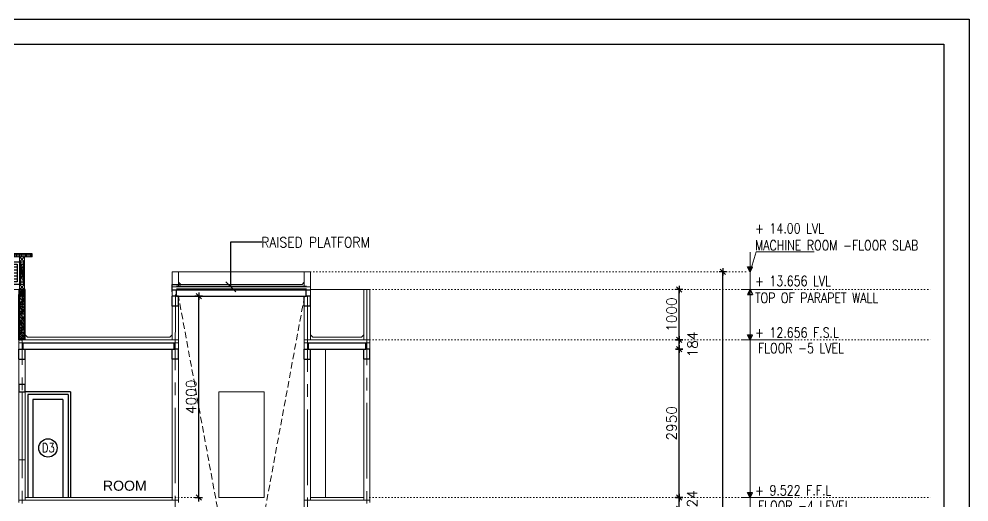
# Model space of a CAD drawing. Header units: inches. Extents: x -234845 to -176446, y -524542 to -442800.
# Drawn here: x -195320 to -176446, y -452394 to -442800 of the extents above; entities that cross this region are included whole.
import ezdxf

# ---------------------------------------------------------------- set-up
doc = ezdxf.new("R2010")
doc.units = ezdxf.units.IN
doc.header["$MEASUREMENT"] = 0
doc.header["$PDMODE"] = 34
doc.header["$PDSIZE"] = -10
for name, pattern in [('CENTER2', [1.125, 0.75, -0.125, 0.125, -0.125]), ('DASHED', [19.05, 12.7, -6.35]), ('DOT2', [0.125, 0, -0.125]), ('HIDDEN', [0.375, 0.25, -0.125])]:
    doc.linetypes.add(name, pattern=pattern)
for name, color, linetype in [('5', 2, 'Continuous'), ('ADOOR', 14, 'Continuous'), ('arrow', 23, 'Continuous'), ('COLUMN', 6, 'Continuous'), ('Dimension', 10, 'Continuous'), ('GFRG PANELS', 4, 'Continuous'), ('GLASS', 8, 'Continuous'), ('green', 64, 'Continuous'), ('MIC', 1, 'Continuous'), ('MISC', 2, 'Continuous'), ('P.B', 4, 'Continuous'), ('R.C', 6, 'Continuous'), ('rail', 11, 'Continuous'), ('THIN', 8, 'Continuous'), ('title', 255, 'Continuous'), ('win tag', 144, 'Continuous')]:
    doc.layers.add(name, color=color, linetype=linetype)
for name, color, linetype, lineweight in [('BEAM', 1, 'HIDDEN', 0), ('Grid', 254, 'Continuous', 15), ('HAT', 8, 'Continuous', 9), ('TEXT', 32, 'Continuous', 18), ('WALL', 7, 'Continuous', 30), ('win', 14, 'Continuous', 13)]:
    doc.layers.add(name, color=color, linetype=linetype, lineweight=lineweight)
doc.styles.add('RMTXT', font='romans.shx')
doc.styles.get("Standard").update_dxf_attribs({"font": 'arial.ttf'})
doc.styles.add('style1', font='romans.shx', dxfattribs={"width": 0.8})
doc.dimstyles.new('ELEV-DIM', dxfattribs={"dimtxt": 150, "dimasz": 1, "dimexe": 100, "dimexo": 150, "dimgap": 50, "dimtad": 1, "dimdec": 0, "dimzin": 0, "dimdsep": 46, "dimtxsty": 'RMTXT', "dimblk": 'ARH4', "dimcen": 0.09375, "dimdle": 100, "dimse1": 1, "dimse2": 1, "dimclrd": 256, "dimclre": 256, "dimclrt": 151, "dimadec": 0, "dimazin": 0, "dimtfac": 50, "dimtdec": 0, "dimtofl": 0, "dimtmove": 2, "dimatfit": 3, "dimldrblk": 'OBLIQUE', "dimfxl": 1, "dimtolj": 1, "dimtzin": 0, "dimlwd": -1, "dimlwe": -1, "dimarcsym": 0})

# ---------------------------------------------------------------- blocks, each defined once
blk = doc.blocks.new('A$C79E86C34')
at = {"layer": 'win'}
for p, q in [((0, 0), (0, 1350)), ((62, 0), (62, 1350)), ((62, 0), (62, 1350)), ((124, 0), (124, 1350))]:
    blk.add_line(p, q, dxfattribs=at)
blk = doc.blocks.new('REIRU5892')
at = {"layer": 'green'}
blk.add_hatch(color=256, dxfattribs=at).paths.add_polyline_path([(168606, 17073), (168556, 17073), (168606, 16973)])
for p, q in [((168606, 16973), (168556, 17073)), ((168556, 17073), (168656, 17073)), ((168606, 16973), (168656, 17073)), ((168606, 17073), (168606, 16973))]:
    blk.add_line(p, q, dxfattribs=at)
blk = doc.blocks.new('ARH4')
for p, q in [((0, -75), (0, 75)), ((-53.033, -53.033), (53.033, 53.033)), ((75, 0), (-75, 0))]:
    blk.add_line(p, q)
blk = doc.blocks.new('*D955')
at = {"layer": 'DEFPOINTS', "color": 0, "transparency": 16777216}
for p in [(-188533, -449356), (-182204, -449356), (-188649, -452306)]:
    blk.add_point(p, dxfattribs=at)
at = {"layer": 'Dimension', "transparency": 16777216}
blk.add_line((-182204, -452305), (-182204, -449357), dxfattribs=at)
for p, rotation in [((-182204, -449356), 90), ((-182204, -452306), 270)]:
    blk.add_blockref('ARH4', p, dxfattribs=dict(at, rotation=rotation))
at = {"layer": 'Dimension', "color": 151, "lineweight": 0, "transparency": 16777216, "insert": (-182354, -450831), "char_height": 200, "attachment_point": 5, "rotation": 90, "style": 'RMTXT'}
blk.add_mtext('\\A1;2950', dxfattribs=at)
blk = doc.blocks.new('_Oblique')
at = {"color": 0, "linetype": 'ByBlock', "lineweight": -2}
blk.add_line((-0.5, -0.5), (0.5, 0.5), dxfattribs=at)
blk = doc.blocks.new('*D958')
at = {"layer": 'DEFPOINTS', "color": 0, "transparency": 16777216}
for p in [(-188649, -452306), (-182204, -452306), (-188672, -452530)]:
    blk.add_point(p, dxfattribs=at)
at = {"layer": 'Dimension', "transparency": 16777216}
blk.add_line((-182204, -452529), (-182204, -452307), dxfattribs=at)
for p, rotation in [((-182204, -452306), 90), ((-182204, -452530), 270)]:
    blk.add_blockref('ARH4', p, dxfattribs=dict(at, rotation=rotation))
at = {"layer": 'Dimension', "color": 151, "lineweight": 0, "transparency": 16777216, "insert": (-181947, -452418), "char_height": 200, "attachment_point": 5, "rotation": 90, "style": 'RMTXT'}
blk.add_mtext('\\A1;224', dxfattribs=at)
blk = doc.blocks.new('*D959')
at = {"layer": 'DEFPOINTS', "color": 0, "transparency": 16777216}
for p in [(-188608, -449172), (-182204, -449172), (-188632, -449356)]:
    blk.add_point(p, dxfattribs=at)
at = {"layer": 'Dimension', "transparency": 16777216}
blk.add_line((-182204, -449355), (-182204, -449173), dxfattribs=at)
for p, rotation in [((-182204, -449172), 90), ((-182204, -449356), 270)]:
    blk.add_blockref('ARH4', p, dxfattribs=dict(at, rotation=rotation))
at = {"layer": 'Dimension', "color": 151, "lineweight": 0, "transparency": 16777216, "insert": (-181937, -449264), "char_height": 200, "attachment_point": 5, "rotation": 90, "style": 'RMTXT'}
blk.add_mtext('\\A1;184', dxfattribs=at)
blk = doc.blocks.new('*D960')
at = {"layer": 'DEFPOINTS', "color": 0, "transparency": 16777216}
for p in [(-182860, -448172), (-182204, -448172), (-182097, -449172)]:
    blk.add_point(p, dxfattribs=at)
at = {"layer": 'Dimension', "transparency": 16777216}
blk.add_line((-182204, -449171), (-182204, -448173), dxfattribs=at)
for p, rotation in [((-182204, -448172), 90), ((-182204, -449172), 270)]:
    blk.add_blockref('ARH4', p, dxfattribs=dict(at, rotation=rotation))
at = {"layer": 'Dimension', "color": 151, "lineweight": 0, "transparency": 16777216, "insert": (-182354, -448672), "char_height": 200, "attachment_point": 5, "rotation": 90, "style": 'RMTXT'}
blk.add_mtext('\\A1;1000', dxfattribs=at)
blk = doc.blocks.new('*D961')
at = {"layer": 'DEFPOINTS', "color": 0, "transparency": 16777216}
for p in [(-181601, -447822), (-181336, -447822), (-181601, -461828)]:
    blk.add_point(p, dxfattribs=at)
at = {"layer": 'Dimension', "transparency": 16777216}
blk.add_line((-181336, -461827), (-181336, -447823), dxfattribs=at)
for p, rotation in [((-181336, -447822), 90), ((-181336, -461828), 270)]:
    blk.add_blockref('ARH4', p, dxfattribs=dict(at, rotation=rotation))
at = {"layer": 'Dimension', "color": 151, "lineweight": 0, "transparency": 16777216, "insert": (-181486, -454825), "char_height": 200, "attachment_point": 5, "rotation": 90, "style": 'RMTXT'}
blk.add_mtext('\\A1;14006', dxfattribs=at)
blk = doc.blocks.new('*D972')
at = {"layer": 'DEFPOINTS', "color": 0, "transparency": 16777216}
for p in [(-191749, -448306), (-191652, -448306), (-192447, -452306)]:
    blk.add_point(p, dxfattribs=at)
at = {"layer": 'Dimension', "transparency": 16777216}
blk.add_line((-191749, -452305), (-191749, -448307), dxfattribs=at)
for p, rotation in [((-191749, -448306), 90), ((-191749, -452306), 270)]:
    blk.add_blockref('ARH4', p, dxfattribs=dict(at, rotation=rotation))
at = {"layer": 'Dimension', "color": 151, "lineweight": 0, "transparency": 16777216, "insert": (-191899, -450306), "char_height": 200, "attachment_point": 5, "rotation": 90, "style": 'RMTXT'}
blk.add_mtext('\\A1;4000', dxfattribs=at)
blk = doc.blocks.new('A$C3148480E')
at = {"layer": 'win', "lineweight": 0}
blk.add_lwpolyline([(-33, 71), (-33, 92), (-29, 92), (-28, 91), (-27, 91), (-27, 91), (-26, 90), (-26, 90), (-26, 89), (-27, 89), (-27, 90), (-27, 90), (-28, 90), (-29, 90), (-29, 90), (-30, 90), (-30, 90), (-30, 89), (-31, 88), (-31, 87), (-31, 87), (-30, 87), (-30, 86), (-30, 86), (-29, 85), (-28, 85), (-28, 86), (-27, 86), (-27, 86), (-27, 87), (-26, 87), (-26, 86), (-26, 85), (-26, 84), (-27, 84), (-27, 84), (-28, 84), (-29, 84), (-30, 84), (-30, 84), (-31, 84), (-31, 84), (-31, 71), (0, 18), (0, 0), (-4, 0), (-5, 0), (-5, 1), (-6, 1), (-6, 2), (-7, 2), (-7, 2), (-6, 3), (-5, 2), (-5, 2), (-5, 2), (-4, 2), (-3, 2), (-2, 2), (-2, 3), (-2, 3), (-2, 4), (-2, 5), (-2, 5), (-2, 5), (-2, 6), (-3, 6), (-4, 7), (-5, 7), (-5, 6), (-5, 6), (-6, 5), (-7, 5), (-7, 6), (-7, 7), (-6, 7), (-6, 8), (-5, 8), (-5, 8), (-5, 8), (-4, 8), (-3, 8), (-3, 8), (-2, 8), (-2, 8), (-2, 8), (-2, 17)], close=True, dxfattribs=at)
for points in [[(-30, 90, -0.401659), (-28, 89, -0.280664), (-28, 87, 0.259141), (-27, 89, 0.258805), (-29, 90, 0.43162), (-31, 89)], [(-30, 89, 0.34542), (-31, 87, 0.312529), (-30, 86, 0.295149), (-28, 87, 0.213682), (-27, 88)], [(-31, 88, 0.275939), (-30, 86, 0.246364), (-29, 86)], [(-29, 87, 0.266796), (-28, 88, 0.302487), (-29, 90, 0.440952), (-30, 89)], [(-30, 89, 0.417391), (-30, 87, 0.392007), (-29, 87)], [(-30, 88, 0.382993), (-30, 87, 0.370972), (-28, 87)], [(-3, 3, 0.34542), (-2, 5, 0.312529), (-4, 7, 0.295149), (-6, 6, 0.213682), (-6, 5)], [(-3, 2, -0.401659), (-6, 3, -0.280664), (-6, 5, 0.259141), (-6, 4, 0.258805), (-5, 2, 0.43162), (-2, 4)], [(-2, 5, 0.275939), (-3, 6, 0.246364), (-5, 7)], [(-3, 5, 0.382993), (-4, 6, 0.370972), (-5, 6)], [(-4, 4, 0.417391), (-3, 6, 0.392007), (-5, 6)], [(-5, 5, 0.266796), (-5, 4, 0.302487), (-5, 3, 0.440952), (-3, 4), (-5, 4)]]:
    blk.add_lwpolyline(points, format="xyb", dxfattribs=at)
for points in [[(-30, 87), (-28, 87)], [(-29, 87), (-29, 89)], [(-29, 88), (-29, 88)], [(-29, 88), (-29, 88)], [(-29, 88), (-29, 88)], [(-29, 87), (-29, 87)], [(-4, 5), (-4, 3)], [(-4, 5), (-4, 5)], [(-4, 4), (-4, 4)], [(-4, 4), (-4, 4)], [(-4, 4), (-4, 4)]]:
    blk.add_lwpolyline(points, dxfattribs=at)
for centre in [(-29, 88), (-29, 88), (-29, 88), (-4, 4), (-4, 4), (-4, 4)]:
    blk.add_circle(centre, 2.66, dxfattribs=at)
for centre, radius, start, end in [((-29, 88), 1.9, 6.6964, 89.8242), ((-29, 88), 2.66, 287.6276, 323.9371), ((-4, 4), 2.66, 107.6276, 143.9371), ((-4, 4), 1.9, 186.6964, 269.8242)]:
    blk.add_arc(centre, radius, start, end, dxfattribs=at)
blk = doc.blocks.new('A$C304935BA')
at = {"layer": 'P.B'}
for points in [[(69, 455), (69, 475), (50, 475), (50, 455)], [(69, 45), (69, 25), (50, 25), (50, 45)]]:
    blk.add_lwpolyline(points, close=True, dxfattribs=at)
at = {"layer": 'rail', "const_width": 5}
blk.add_lwpolyline([(59, 45), (59, 455)], dxfattribs=at)
at = {"layer": 'win', "lineweight": 0}
blk.add_line((50, 425), (50, 75), dxfattribs=at)
for points in [[(0, 475), (50, 475), (50, 425), (0, 425)], [(2, 473), (48, 473), (48, 427), (2, 427)], [(0, 75), (50, 75), (50, 25), (0, 25)], [(2, 73), (48, 73), (48, 27), (2, 27)]]:
    blk.add_lwpolyline(points, close=True, dxfattribs=at)
at = {"layer": 'win', "lineweight": 13}
for points in [[(27, 425), (27, 422), (3, 422), (3, 405), (0, 405), (0, 425)], [(27, 75), (27, 78), (3, 78), (3, 95), (0, 95), (0, 75)]]:
    blk.add_lwpolyline(points, close=True, dxfattribs=at)
at = {"layer": 'win', "lineweight": 0}
for points in [[(0, 425), (3, 425)], [(0, 25), (0, 405)], [(0, 25), (3, 25)], [(36, 43), (36, 43)]]:
    blk.add_lwpolyline(points, dxfattribs=at)
at = {"layer": '5', "xscale": -1}
for p in [(1, 330), (1, 272), (1, 220), (1, 162), (1, 95)]:
    blk.add_blockref('A$C3148480E', p, dxfattribs=at)
blk = doc.blocks.new('A$C3B9F3476')
at = {"layer": 'GLASS'}
h = blk.add_hatch(dxfattribs=at)
h.set_pattern_fill('AR-CONC', color=256, scale=10, style=0)
h.set_pattern_definition([(50, (-6630330.38, -3958.41), (71.72601826, -6.2752135), [7.5, -82.5]), (355, (-6630330.38, -3958.41), (-13.8751334, 75.2192134), [6, -66]), (100.4514, (-6630324.404, -3958.93), (57.8509382, 68.9439542), [6.374019, -70.1142112]), (46.1842, (-6630330.38, -3938.41), (106.7241049, -16.5519014), [11.25, -123.75]), (96.6356, (-6630321.49, -3939.79), (93.4662706, 97.4117871), [9.5610288, -105.1713]), (351.1842, (-6630330.38, -3938.41), (93.4661945, 97.4118601), [9, -99]), (21, (-6630320.38, -3943.41), (59.6907052, -40.26188907), [7.5, -82.5]), (326, (-6630320.38, -3943.41), (24.3315332, 72.5150045), [6, -66]), (71.4514, (-6630315.41, -3946.765), (84.02226286, 32.2530497), [6.374019, -70.1142112]), (37.5, (-6630330.381, -3958.41), (1.21598553, 33.28938538), [0, -65.2, 0, -67, 0, -66.25]), (7.5, (-6630330.38, -3958.41), (26.30695374, 39.44117119), [0, -38.2, 0, -63.7, 0, -25.25]), (327.5, (-6630352.681, -3958.41), (53.38224362, -2.25548717), [0, -25, 0, -78, 0, -103.5]), (317.5, (-6630362.68, -3958.41), (58.31861693, 10.01049823), [0, -32.5, 0, -51.8, 0, -73.5])])
h.paths.add_polyline_path([(-124, 900), (0, 900), (0, 1000), (-124, 1000)])
h = blk.add_hatch(dxfattribs=at)
h.set_pattern_fill('AR-CONC', color=256, scale=10, style=0)
h.set_pattern_definition([(50, (-6627286.38, -3958.41), (71.72601826, -6.2752135), [7.5, -82.5]), (355, (-6627286.38, -3958.41), (-13.8751334, 75.2192134), [6, -66]), (100.4514, (-6627280.404, -3958.93), (57.8509382, 68.9439542), [6.374019, -70.1142112]), (46.1842, (-6627286.38, -3938.41), (106.7241049, -16.5519014), [11.25, -123.75]), (96.6356, (-6627277.49, -3939.79), (93.4662706, 97.4117871), [9.5610288, -105.1713]), (351.1842, (-6627286.38, -3938.41), (93.4661945, 97.4118601), [9, -99]), (21, (-6627276.38, -3943.41), (59.6907052, -40.26188907), [7.5, -82.5]), (326, (-6627276.38, -3943.41), (24.3315332, 72.5150045), [6, -66]), (71.4514, (-6627271.41, -3946.765), (84.02226286, 32.2530497), [6.374019, -70.1142112]), (37.5, (-6627286.381, -3958.41), (1.21598553, 33.28938538), [0, -65.2, 0, -67, 0, -66.25]), (7.5, (-6627286.38, -3958.41), (26.30695374, 39.44117119), [0, -38.2, 0, -63.7, 0, -25.25]), (327.5, (-6627308.681, -3958.41), (53.38224362, -2.25548717), [0, -25, 0, -78, 0, -103.5]), (317.5, (-6627318.68, -3958.41), (58.31861693, 10.01049823), [0, -32.5, 0, -51.8, 0, -73.5])])
h.paths.add_polyline_path([(2920, 900), (3044, 900), (3044, 1000), (2920, 1000)])
h = blk.add_hatch(dxfattribs=at)
h.set_pattern_fill('AR-CONC', color=256, scale=10, style=0)
h.set_pattern_definition([(50, (-6622811.085, -3958.41), (71.72601826, -6.2752135), [7.5, -82.5]), (355, (-6622811.085, -3958.41), (-13.8751334, 75.2192134), [6, -66]), (100.4514, (-6622805.11, -3958.93), (57.8509382, 68.9439542), [6.374019, -70.1142112]), (46.1842, (-6622811.085, -3938.41), (106.7241049, -16.5519014), [11.25, -123.75]), (96.6356, (-6622802.19, -3939.79), (93.4662706, 97.4117871), [9.5610288, -105.1713]), (351.1842, (-6622811.08, -3938.41), (93.4661945, 97.4118601), [9, -99]), (21, (-6622801.085, -3943.41), (59.6907052, -40.26188907), [7.5, -82.5]), (326, (-6622801.085, -3943.41), (24.3315332, 72.5150045), [6, -66]), (71.4514, (-6622796.11, -3946.765), (84.02226286, 32.2530497), [6.374019, -70.1142112]), (37.5, (-6622811.085, -3958.41), (1.21598553, 33.28938538), [0, -65.2, 0, -67, 0, -66.25]), (7.5, (-6622811.085, -3958.41), (26.30695374, 39.44117119), [0, -38.2, 0, -63.7, 0, -25.25]), (327.5, (-6622833.385, -3958.41), (53.38224362, -2.25548717), [0, -25, 0, -78, 0, -103.5]), (317.5, (-6622843.385, -3958.41), (58.31861693, 10.01049823), [0, -32.5, 0, -51.8, 0, -73.5])])
h.paths.add_polyline_path([(-15, 900), (-109, 900), (-109, 0), (-15, 0)])
h = blk.add_hatch(dxfattribs=at)
h.set_pattern_fill('AR-CONC', color=256, scale=10, style=0)
h.set_pattern_definition([(50, (-6619767.085, -3958.41), (71.72601826, -6.2752135), [7.5, -82.5]), (355, (-6619767.085, -3958.41), (-13.8751334, 75.2192134), [6, -66]), (100.4514, (-6619761.11, -3958.93), (57.8509382, 68.9439542), [6.374019, -70.1142112]), (46.1842, (-6619767.085, -3938.41), (106.7241049, -16.5519014), [11.25, -123.75]), (96.6356, (-6619758.19, -3939.79), (93.4662706, 97.4117871), [9.5610288, -105.1713]), (351.1842, (-6619767.08, -3938.41), (93.4661945, 97.4118601), [9, -99]), (21, (-6619757.085, -3943.41), (59.6907052, -40.26188907), [7.5, -82.5]), (326, (-6619757.085, -3943.41), (24.3315332, 72.5150045), [6, -66]), (71.4514, (-6619752.11, -3946.765), (84.02226286, 32.2530497), [6.374019, -70.1142112]), (37.5, (-6619767.085, -3958.41), (1.21598553, 33.28938538), [0, -65.2, 0, -67, 0, -66.25]), (7.5, (-6619767.085, -3958.41), (26.30695374, 39.44117119), [0, -38.2, 0, -63.7, 0, -25.25]), (327.5, (-6619789.385, -3958.41), (53.38224362, -2.25548717), [0, -25, 0, -78, 0, -103.5]), (317.5, (-6619799.385, -3958.41), (58.31861693, 10.01049823), [0, -32.5, 0, -51.8, 0, -73.5])])
h.paths.add_polyline_path([(3029, 900), (2935, 900), (2935, 0), (3029, 0)])
at = {"layer": 'HAT', "linetype": 'ByBlock'}
h = blk.add_hatch(dxfattribs=at)
h.set_pattern_fill('ANSI31', color=8, scale=200, angle=225, style=0)
h.set_pattern_definition([(270, (-22019.06, 4155.305), (25, -7e-15), [])])
h.paths.add_polyline_path([(3182, 1699), (-262, 1700), (-262, 1650), (3182, 1650)])
at = {"layer": 'ADOOR', "linetype": 'ByBlock'}
for p, q in [((-12, 1550), (2932, 1550)), ((2932, 1550), (2932, 1100)), ((38, 1500), (944, 1500)), ((38, 1500), (38, 1150)), ((944, 1150), (944, 1500)), ((994, 1500), (1926, 1500)), ((994, 1150), (994, 1500)), ((1926, 1500), (1926, 1150)), ((1976, 1500), (2882, 1500)), ((1976, 1500), (1976, 1150)), ((2882, 1500), (2882, 1150)), ((944, 1150), (38, 1150)), ((1926, 1150), (994, 1150)), ((2882, 1150), (1976, 1150)), ((2932, 1100), (-12, 1100))]:
    blk.add_line(p, q, dxfattribs=at)
at = {"layer": 'BEAM', "color": 251, "linetype": 'ByBlock'}
for p, q in [((-112, 1550), (-112, 1100)), ((-12, 1550), (-12, 1100)), ((3032, 1550), (3032, 1100))]:
    blk.add_line(p, q, dxfattribs=at)
at = {"layer": 'BEAM', "color": 252, "linetype": 'ByBlock'}
for p, q in [((-12, 1650), (2578, 1650)), ((0, 1000), (2920, 1000))]:
    blk.add_line(p, q, dxfattribs=at)
at = {"layer": 'BEAM', "linetype": 'ByBlock'}
for points in [[(-112, 1650), (-12, 1650), (-12, 1550), (-112, 1550)], [(1410, 1650), (1510, 1650), (1510, 1550), (1410, 1550)], [(2932, 1650), (3032, 1650), (3032, 1550), (2932, 1550)], [(-112, 1100), (-12, 1100), (-12, 1000), (-112, 1000)], [(2932, 1100), (3032, 1100), (3032, 1000), (2932, 1000)]]:
    blk.add_lwpolyline(points, close=True, dxfattribs=at)
at = {"layer": 'GFRG PANELS'}
for p, q in [((-124, 0), (-124, 900)), ((0, 0), (0, 900)), ((2920, 0), (2920, 900)), ((3044, 0), (3044, 900))]:
    blk.add_line(p, q, dxfattribs=at)
at = {"layer": 'HAT', "color": 253, "linetype": 'ByBlock'}
blk.add_line((-262, 1700), (3182, 1699), dxfattribs=at)
blk.add_lwpolyline([(3182, 1699), (3182, 1650), (-262, 1650), (-262, 1700)], dxfattribs=at)
at = {"layer": 'MIC', "color": 11, "linetype": 'ByBlock'}
for p, q in [((3182, 1709), (-262, 1709)), ((-262, 1709), (-262, 1699)), ((3182, 1699), (3182, 1709))]:
    blk.add_line(p, q, dxfattribs=at)
at = {"layer": 'R.C'}
for points in [[(-124, 900), (0, 900), (0, 1000), (-124, 1000)], [(2920, 900), (3044, 900), (3044, 1000), (2920, 1000)]]:
    blk.add_lwpolyline(points, close=True, dxfattribs=at)
at = {"layer": 'THIN', "linetype": 'ByBlock'}
for p, q in [((-112, 1650), (-12, 1550)), ((-112, 1550), (-12, 1650)), ((1410, 1650), (1510, 1550)), ((1410, 1550), (1510, 1650)), ((2932, 1650), (3032, 1550)), ((2932, 1550), (3032, 1650)), ((-112, 1100), (-12, 1000)), ((-112, 1000), (-12, 1100)), ((2932, 1100), (3032, 1000)), ((2932, 1000), (3032, 1100))]:
    blk.add_line(p, q, dxfattribs=at)
at = {"layer": 'WALL', "color": 252, "linetype": 'ByBlock'}
for p, q in [((944, 1442), (38, 1442)), ((944, 1383), (38, 1383)), ((944, 1325), (38, 1325)), ((1926, 1442), (994, 1442)), ((1926, 1383), (994, 1383)), ((1926, 1325), (994, 1325)), ((2882, 1442), (1976, 1442)), ((2882, 1383), (1976, 1383)), ((2882, 1325), (1976, 1325)), ((944, 1267), (38, 1267)), ((944, 1208), (38, 1208)), ((1926, 1267), (994, 1267)), ((1926, 1208), (994, 1208)), ((2882, 1267), (1976, 1267)), ((2882, 1208), (1976, 1208))]:
    blk.add_line(p, q, dxfattribs=at)
at = {"layer": 'WALL'}
for p, q in [((3044, 0), (3044, 1000)), ((3044, 900), (2920, 900))]:
    blk.add_line(p, q, dxfattribs=at)
at = {"layer": 'WALL', "color": 8}
for p, q in [((-109, 0), (-109, 900)), ((-15, 0), (-15, 900)), ((2935, 0), (2935, 900)), ((3029, 0), (3029, 900))]:
    blk.add_line(p, q, dxfattribs=at)
at = {"layer": 'WALL', "linetype": 'ByBlock'}
blk.add_blockref('A$C304935BA', (-87, 1075), dxfattribs=at)
at = {"layer": 'WALL', "linetype": 'ByBlock', "xscale": -1}
blk.add_blockref('A$C304935BA', (3007, 1075), dxfattribs=at)

msp = doc.modelspace()

# ---------------------------------------------------------------- linework, layer by layer
msp.add_line((-192276.1, -448072.3), (-192107.1, -448072.3))
at = {"elevation": 0}
msp.add_lwpolyline([(-192276.1, -448222.3), (-192276.1, -448072.3)], dxfattribs=at)
at = {"layer": 'ADOOR', "color": 8, "linetype": 'DASHED', "lineweight": 0, "ltscale": 10}
for p, q in [((-189652.1, -461878.3), (-192152.1, -448306.3)), ((-189648, -448306.3), (-192152.1, -461878.3))]:
    msp.add_line(p, q, dxfattribs=at)
at = {"layer": 'COLUMN', "color": 8, "lineweight": 0}
for p, q in [((-192152.1, -447822.3), (-189652.1, -447822.3)), ((-188471.1, -448172.3), (-189528.1, -448172.3))]:
    msp.add_line(p, q, dxfattribs=at)
at = {"layer": 'GLASS', "color": 11, "lineweight": 0}
for p, q in [((-192107.1, -448072.3), (-192152.1, -448025.2)), ((-189697, -448072.3), (-189652.1, -448025.2)), ((-189697, -448072.3), (-192107.1, -448072.3)), ((-195151.1, -449122.3), (-195196.1, -449075.2)), ((-195151.1, -449122.3), (-192321, -449122.3)), ((-192321, -449122.3), (-192276.1, -449075.2)), ((-189483.1, -449122.3), (-189528.1, -449075.2)), ((-189483.1, -449122.3), (-188516, -449122.3)), ((-188516, -449122.3), (-188471.1, -449075.2)), ((-195196.1, -452306.3), (-192276.1, -452306.3)), ((-188471.1, -452306.3), (-189528.1, -452306.3))]:
    msp.add_line(p, q, dxfattribs=at)
at = {"layer": 'Grid', "linetype": 'CENTER2', "lineweight": 5, "ltscale": 2000}
for p, q in [((-195258.1, -448171.9), (-195258.1, -463578.9)), ((-188409.1, -448176.3), (-188409.1, -463578.9)), ((-192214.1, -448272.3), (-192216.8, -463754.2)), ((-189590.1, -448306.3), (-189590.1, -463754.2))]:
    msp.add_line(p, q, dxfattribs=at)
at = {"layer": 'MISC', "lineweight": 0}
for p, q in [((-192276.1, -448122.3), (-189528.1, -448122.3)), ((-192276.1, -448306.3), (-192276.1, -448122.3)), ((-189528.1, -448122.3), (-189528.1, -448306.3)), ((-195236.1, -449232.3), (-195320.1, -449232.3)), ((-195320.1, -449356.3), (-195320.1, -449232.3)), ((-192236.1, -449232.3), (-192152.1, -449232.3)), ((-192152.1, -449356.3), (-192152.1, -449232.3)), ((-189568.1, -449232.3), (-189652.1, -449232.3)), ((-189652.1, -449356.3), (-189652.1, -449232.3)), ((-188431.1, -449232.3), (-188347.1, -449232.3)), ((-188347.1, -449356.3), (-188347.1, -449232.3))]:
    msp.add_line(p, q, dxfattribs=at)
at = {"layer": 'MISC', "color": 8, "ltscale": 1200}
for p, q in [((-194296.1, -450206.3), (-195196.1, -450206.3)), ((-195146.1, -450256.3), (-195146.1, -452306.3)), ((-194346.1, -450256.3), (-195146.1, -450256.3)), ((-194346.1, -450256.3), (-194346.1, -452306.3)), ((-194296.1, -450206.3), (-194296.1, -452306.3)), ((-195046.1, -450356.3), (-195046.1, -452306.3)), ((-194446.1, -450356.3), (-195046.1, -450356.3)), ((-194446.1, -450356.3), (-194446.1, -452306.3))]:
    msp.add_line(p, q, dxfattribs=at)
at = {"layer": 'MISC', "lineweight": 0, "elevation": 0}
for points in [[(-195320.1, -449232.3), (-195320.1, -449172.3), (-192152.1, -449172.3), (-192152.1, -449232.3)], [(-189652.1, -449232.3), (-189652.1, -449172.3), (-188347.1, -449172.3), (-188347.1, -449232.3)], [(-195320.1, -452406.3), (-195320.1, -452356.3), (-192152.1, -452356.3), (-192152.1, -452406.3)], [(-189652.1, -452406.3), (-189652.1, -452356.3), (-188347.1, -452356.3), (-188347.1, -452406.3)]]:
    msp.add_lwpolyline(points, dxfattribs=at)
at = {"layer": 'R.C'}
for p, q in [((-192276.1, -448182.3), (-192236.1, -448182.3)), ((-192276.1, -448182.3), (-189528.1, -448182.3)), ((-192192.1, -448106.3), (-189607.1, -448106.3)), ((-192192.1, -448156.3), (-189607.1, -448156.3)), ((-192192.1, -448306.3), (-192192.1, -448182.3)), ((-189612.1, -448306.3), (-189612.1, -448182.3)), ((-192276.1, -448506.3), (-192276.1, -448306.3)), ((-192152.1, -448306.3), (-192276.1, -448306.3)), ((-192192.1, -448306.3), (-189607.1, -448306.3)), ((-192152.1, -448506.3), (-192152.1, -448306.3)), ((-189652.1, -448506.3), (-189652.1, -448306.3)), ((-189528.1, -448306.3), (-189612.1, -448306.3)), ((-189528.1, -448506.3), (-189528.1, -448306.3)), ((-192152.1, -448506.3), (-192276.1, -448506.3)), ((-189528.1, -448506.3), (-189652.1, -448506.3)), ((-195320.1, -449556.3), (-195320.1, -449356.3)), ((-195320.1, -449356.3), (-195236.1, -449356.3)), ((-195236.1, -449356.3), (-195236.1, -449232.3)), ((-195231.1, -449232.3), (-192231.1, -449232.3)), ((-195231.1, -449356.3), (-192231.1, -449356.3)), ((-195196.1, -449556.3), (-195196.1, -449356.3)), ((-192276.1, -449556.3), (-192276.1, -449356.3)), ((-192236.1, -449356.3), (-192236.1, -449232.3)), ((-192152.1, -449356.3), (-192236.1, -449356.3)), ((-192152.1, -449556.3), (-192152.1, -449356.3)), ((-189652.1, -449556.3), (-189652.1, -449356.3)), ((-189652.1, -449356.3), (-189568.1, -449356.3)), ((-189568.1, -449232.3), (-188431, -449232.3)), ((-189568.1, -449356.3), (-189568.1, -449232.3)), ((-189568.1, -449356.3), (-188431, -449356.3)), ((-189528.1, -449556.3), (-189528.1, -449356.3)), ((-188471.1, -449556.3), (-188471.1, -449356.3)), ((-188431.1, -449356.3), (-188431.1, -449232.3)), ((-188347.1, -449356.3), (-188431.1, -449356.3)), ((-188347.1, -449556.3), (-188347.1, -449356.3)), ((-195320.1, -449556.3), (-195196.1, -449556.3)), ((-192152.1, -449556.3), (-192276.1, -449556.3)), ((-189652.1, -449556.3), (-189528.1, -449556.3)), ((-188347.1, -449556.3), (-188471.1, -449556.3)), ((-195320.1, -450056.3), (-195196.1, -450056.3)), ((-195320.1, -450056.3), (-195320.1, -450206.3)), ((-195196.1, -450206.3), (-195196.1, -450056.3)), ((-195320.1, -450206.3), (-195196.1, -450206.3))]:
    msp.add_line(p, q, dxfattribs=at)
at = {"layer": 'TEXT'}
for p, q in [((-180795.6, -447822.3), (-180677.6, -447425.3)), ((-180795.6, -462517), (-180795.6, -447433.5)), ((-180677.6, -447425.3), (-179521.5, -447425.3)), ((-180955.6, -448172.3), (-179949.4, -448172.3)), ((-180955.6, -449172.3), (-179949.4, -449172.3)), ((-180955.6, -452306.3), (-179949.4, -452306.3))]:
    msp.add_line(p, q, dxfattribs=at)
at = {"layer": 'TEXT', "linetype": 'DOT2', "ltscale": 500}
for p, q in [((-189590.1, -447822.3), (-180795.6, -447822.3)), ((-188347.4, -448172.3), (-177182.3, -448172.3)), ((-188347.4, -449172.3), (-177182.3, -449172.3)), ((-192276.1, -452306.3), (-191652.5, -452306.3)), ((-188347.4, -452306.3), (-177182.3, -452306.3))]:
    msp.add_line(p, q, dxfattribs=at)
at = {"layer": 'title', "color": 6}
msp.add_lwpolyline([(-234845.1, -442799.7), (-176446.1, -442799.7), (-176446.1, -523495.7), (-234845.1, -523495.7)], close=True, dxfattribs=at)
at = {"layer": 'title', "color": 4}
msp.add_lwpolyline([(-234345.1, -443299.7), (-176946.1, -443299.7), (-176946.1, -522995.7), (-234345.1, -522995.7)], close=True, dxfattribs=at)
at = {"layer": 'WALL', "color": 4, "lineweight": 0}
for p, q in [((-192276.1, -448122.3), (-192276.1, -447822.3)), ((-192276.1, -447822.3), (-192152.1, -447822.3)), ((-192152.1, -448122.3), (-192152.1, -447822.3)), ((-189652.1, -448122.3), (-189652.1, -447822.3)), ((-189528.1, -447822.3), (-189652.1, -447822.3)), ((-189528.1, -448122.3), (-189528.1, -447822.3)), ((-188471.1, -448172.3), (-188471.1, -449172.3)), ((-188347.1, -448172.3), (-188471.1, -448172.3)), ((-188347.1, -448172.3), (-188347.1, -449172.3)), ((-192276.1, -448506.3), (-192276.1, -449172.3)), ((-192152.1, -448506.3), (-192152.1, -449172.3)), ((-189652.1, -448506.3), (-189652.1, -449172.3)), ((-189528.1, -448506.3), (-189528.1, -449172.3)), ((-195320.1, -450056.3), (-195320.1, -449306.3)), ((-195196.1, -450206.3), (-195196.1, -449356.3)), ((-192276.1, -449356.3), (-192276.1, -452356.3)), ((-192152.1, -449306.3), (-192152.1, -452356.3)), ((-188471.1, -452356.3), (-188471.1, -449356.3)), ((-188347.1, -452356.3), (-188347.1, -449306.3)), ((-189652.1, -449506.3), (-189652.1, -455530.3)), ((-189528.1, -449506.3), (-189528.1, -452356.3)), ((-195320.1, -452356.3), (-195320.1, -451556.3)), ((-195196.1, -451556.3), (-195320.1, -451556.3)), ((-195196.1, -452356.3), (-195196.1, -451556.3))]:
    msp.add_line(p, q, dxfattribs=at)
at = {"layer": 'win'}
msp.add_line((-189232.5, -452306.3), (-189232.5, -449356.3), dxfattribs=at)
at = {"layer": 'win', "elevation": 0}
msp.add_lwpolyline([(-191352.5, -452306.3), (-190452.5, -452306.3), (-190452.5, -450206.3), (-191352.5, -450206.3)], close=True, dxfattribs=at)
at = {"layer": 'win tag'}
msp.add_circle((-194745.3, -451320.1), 181.8, dxfattribs=at)

# ---------------------------------------------------------------- block references
msp.add_blockref('A$C3B9F3476', (-198240.1, -449172.3))
at = {"layer": 'TEXT'}
for p in [(-349401.6, -464795.3), (-349401.6, -466145.3), (-349401.6, -469279.3)]:
    msp.add_blockref('REIRU5892', p, dxfattribs=at)
at = {"layer": 'TEXT', "xscale": -1, "rotation": 180}
msp.add_blockref('REIRU5892', (-349401.6, -431199.3), dxfattribs=at)
at = {"layer": 'win', "xscale": -1}
msp.add_blockref('A$C79E86C34', (-195196.1, -451556.3), dxfattribs=at)

# ---------------------------------------------------------------- texts
at = {"layer": 'TEXT'}
for s, style, width, p in [('+ 14.00 LVL', 'style1', 0.8, (-180697.2, -447060)), ('RAISED PLATFORM', 'RMTXT', 0.9, (-190508.7, -447335.2)), ('MACHINE ROOM -FLOOR SLAB', 'style1', 0.8, (-180697.2, -447394.7)), ('+ 13.656 LVL', 'style1', 0.8, (-180697.2, -448104.5)), ('TOP OF PARAPET WALL', 'style1', 0.8, (-180697.2, -448437.6)), ('+ 12.656 F.S.L', 'style1', 0.8, (-180697.2, -449128.9)), ('FLOOR -5 LVEL', 'style1', 0.8, (-180638.2, -449437.6)), ('+ 9.522 F.F.L', 'style1', 0.8, (-180697.2, -452262.9)), ('FLOOR -4 LEVEL', 'style1', 0.8, (-180638.2, -452571.6))]:
    msp.add_text(s, height=200, dxfattribs=dict(at, style=style, width=width)).set_placement(p)
msp.add_text('ROOM', height=200, dxfattribs=at).set_placement((-193652.2, -452170.5))
at = {"layer": 'win tag', "style": 'style1', "width": 0.8}
msp.add_text('D3', height=178.5, dxfattribs=at).set_placement((-194863.4, -451406.8))

# ---------------------------------------------------------------- dimensions: what is measured, and where the dimension line sits
at = {"layer": 'Dimension', "lineweight": 0}
for base, p1, p2, picture, middle in [((-181335.6, -447822.3), (-181600.6, -461828.3), (-181600.6, -447822.3), '*D961', (-181485.6, -454825.3)), ((-191749.3, -448306.3), (-192446.8, -452306.3), (-191652.5, -448306.3), '*D972', (-191899.3, -450306.3)), ((-182203.9, -448172.3), (-182096.8, -449172.3), (-182859.6, -448172.3), '*D960', (-182353.9, -448672.3)), ((-182203.9, -449356.3), (-188648.5, -452306.3), (-188532.7, -449356.3), '*D955', (-182353.9, -450831.3))]:
    dim = msp.add_linear_dim(base=base, p1=p1, p2=p2, angle=90, dimstyle='ELEV-DIM', override={"dimtxt": 200}, dxfattribs=at)
    dim.commit()
    dim.dimension.update_dxf_attribs({"geometry": picture, "text_midpoint": middle})
for base, p1, p2, picture, middle in [((-182203.9, -449172.3), (-188631.8, -449356.3), (-188607.7, -449172.3), '*D959', (-181937.2, -449264.3)), ((-182203.9, -452306.3), (-188672.2, -452530.3), (-188648.5, -452306.3), '*D958', (-181946.6, -452418.3))]:
    dim = msp.add_linear_dim(base=base, p1=p1, p2=p2, angle=90, dimstyle='ELEV-DIM', override={"dimtxt": 200}, dxfattribs=at)
    dim.commit()
    dim.dimension.update_dxf_attribs({"geometry": picture, "text_midpoint": middle, "dimtype": 160})

# ---------------------------------------------------------------- leaders
at = {"layer": 'arrow'}
msp.add_leader([(-191110.6, -448122.3), (-191110.6, -447223.2), (-190497.2, -447223.2)], dimstyle='ELEV-DIM', override={"dimasz": 200, "dimtad": 0}, dxfattribs=at)

doc.saveas('drawing.dxf')
